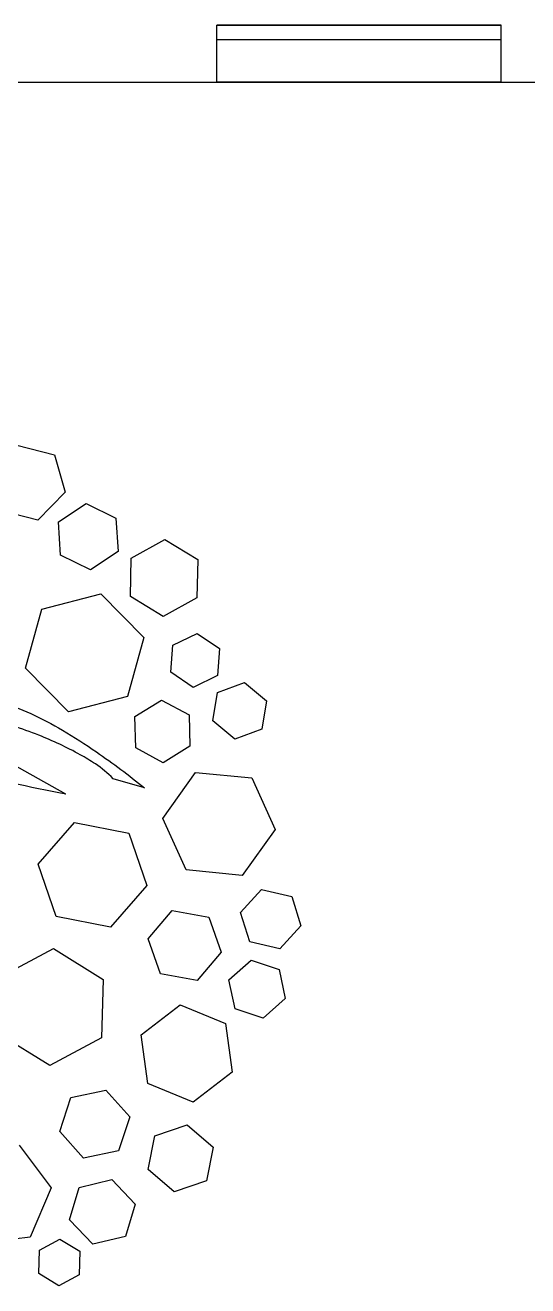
# Model space of a CAD drawing. Header units: millimetres. Extents: x -94 to 94, y -92 to 96.
# Drawn here: x -23.5 to 11.9, y 7.3 to 96 of the extents above; entities that cross this region are included whole.
import ezdxf

# ---------------------------------------------------------------- set-up
doc = ezdxf.new("R2010")
doc.units = ezdxf.units.MM
doc.layers.add('Fillet', color=7, linetype='CONTINUOUS')

msp = doc.modelspace()

# ---------------------------------------------------------------- linework, layer by layer
at = {"layer": 'Fillet'}
for p, q in [((10, 96), (-10, 96)), ((-10, 92), (-10, 96)), ((-10, 92), (-10, 96)), ((-10, 96), (-10, 96, 1)), ((-10, 95, 2), (-10, 96, 1)), ((-10, 96), (-10, 96, 1)), ((-10, 96, 1), (10, 96, 1)), ((10, 96), (-10, 96)), ((-10, 95, 2), (-10, 96, 1)), ((-10, 96, 1), (10, 96, 1)), ((10, 92), (10, 96)), ((10, 95, 2), (10, 96, 1)), ((10, 96, 1), (10, 96)), ((10, 92), (10, 96)), ((10, 96, 1), (10, 96)), ((10, 95, 2), (10, 96, 1)), ((-10, 92, 2), (-10, 95, 2)), ((-10, 92, 2), (-10, 95, 2)), ((-10, 95, 2), (10, 95, 2)), ((-10, 95, 2), (10, 95, 2)), ((10, 92, 2), (10, 95, 2)), ((10, 92, 2), (10, 95, 2)), ((-94, 92, 4), (94, 92, 4)), ((-94, 92, 4), (94, 92, 4)), ((-70, 92), (-10, 92)), ((-70, 92), (-10, 92)), ((10, 92), (-10, 92)), ((-10, 92), (-10, 92, 2)), ((-10, 92, 2), (10, 92, 2)), ((10, 92), (-10, 92)), ((-10, 92), (-10, 92, 2)), ((-10, 92, 2), (10, 92, 2)), ((10, 92), (70, 92)), ((10, 92, 2), (10, 92)), ((10, 92), (70, 92)), ((10, 92, 2), (10, 92)), ((-24.0929, 66.4418), (-21.4288, 65.7658)), ((-24.0929, 66.4418), (-21.4288, 65.7658)), ((-24.0929, 66.4418, 4), (-21.4288, 65.7658, 4)), ((-24.0929, 66.4418, 4), (-21.4288, 65.7658, 4)), ((-21.4288, 65.7658), (-20.6823, 63.1207)), ((-21.4288, 65.7658), (-21.4288, 65.7658, 4)), ((-21.4288, 65.7658), (-20.6823, 63.1207)), ((-21.4288, 65.7658), (-21.4288, 65.7658, 4)), ((-21.4288, 65.7658, 4), (-20.6823, 63.1207, 4)), ((-21.4288, 65.7658, 4), (-20.6823, 63.1207, 4)), ((-20.6823, 63.1207), (-22.5998, 61.1516)), ((-20.6823, 63.1207), (-22.5998, 61.1516)), ((-20.6823, 63.1207, 4), (-22.5998, 61.1516, 4)), ((-20.6823, 63.1207, 4), (-22.5998, 61.1516, 4)), ((-20.6823, 63.1207), (-20.6823, 63.1207, 4)), ((-20.6823, 63.1207), (-20.6823, 63.1207, 4)), ((-21.1594, 61.0358), (-19.2114, 62.3345)), ((-21.1594, 61.0358), (-19.2114, 62.3345)), ((-21.1594, 61.0358, 4), (-19.2114, 62.3345, 4)), ((-21.1594, 61.0358, 4), (-19.2114, 62.3345, 4)), ((-19.2114, 62.3345), (-17.1127, 61.2968)), ((-19.2114, 62.3345), (-19.2114, 62.3345, 4)), ((-19.2114, 62.3345), (-17.1127, 61.2968)), ((-19.2114, 62.3345), (-19.2114, 62.3345, 4)), ((-19.2114, 62.3345, 4), (-17.1127, 61.2968, 4)), ((-19.2114, 62.3345, 4), (-17.1127, 61.2968, 4)), ((-22.5998, 61.1516), (-25.2638, 61.8276)), ((-22.5998, 61.1516), (-25.2638, 61.8276)), ((-22.5998, 61.1516, 4), (-25.2638, 61.8276, 4)), ((-22.5998, 61.1516, 4), (-25.2638, 61.8276, 4)), ((-17.1127, 61.2968), (-16.9621, 58.9605)), ((-17.1127, 61.2968), (-17.1127, 61.2968, 4)), ((-17.1127, 61.2968), (-16.9621, 58.9605)), ((-17.1127, 61.2968), (-17.1127, 61.2968, 4)), ((-17.1127, 61.2968, 4), (-16.9621, 58.9605, 4)), ((-17.1127, 61.2968, 4), (-16.9621, 58.9605, 4)), ((-22.5998, 61.1516), (-22.5998, 61.1516, 4)), ((-22.5998, 61.1516), (-22.5998, 61.1516, 4)), ((-21.0087, 58.6995), (-21.1594, 61.0358)), ((-21.1594, 61.0358), (-21.1594, 61.0358, 4)), ((-21.0087, 58.6995), (-21.1594, 61.0358)), ((-21.0087, 58.6995, 4), (-21.1594, 61.0358, 4)), ((-21.1594, 61.0358), (-21.1594, 61.0358, 4)), ((-21.0087, 58.6995, 4), (-21.1594, 61.0358, 4)), ((-16.0319, 58.4855), (-13.6656, 59.787)), ((-16.0319, 58.4855), (-13.6656, 59.787)), ((-16.0319, 58.4855, 4), (-13.6656, 59.787, 4)), ((-16.0319, 58.4855, 4), (-13.6656, 59.787, 4)), ((-13.6656, 59.787), (-11.3554, 58.3885)), ((-13.6656, 59.787), (-13.6656, 59.787, 4)), ((-13.6656, 59.787), (-11.3554, 58.3885)), ((-13.6656, 59.787), (-13.6656, 59.787, 4)), ((-13.6656, 59.787, 4), (-11.3554, 58.3885, 4)), ((-13.6656, 59.787, 4), (-11.3554, 58.3885, 4)), ((-18.9101, 57.6618), (-21.0087, 58.6995)), ((-21.0087, 58.6995), (-21.0087, 58.6995, 4)), ((-18.9101, 57.6618), (-21.0087, 58.6995)), ((-18.9101, 57.6618, 4), (-21.0087, 58.6995, 4)), ((-21.0087, 58.6995), (-21.0087, 58.6995, 4)), ((-18.9101, 57.6618, 4), (-21.0087, 58.6995, 4)), ((-16.9621, 58.9605), (-18.9101, 57.6618)), ((-16.9621, 58.9605), (-18.9101, 57.6618)), ((-16.9621, 58.9605, 4), (-18.9101, 57.6618, 4)), ((-16.9621, 58.9605, 4), (-18.9101, 57.6618, 4)), ((-16.9621, 58.9605), (-16.9621, 58.9605, 4)), ((-16.9621, 58.9605), (-16.9621, 58.9605, 4)), ((-16.088, 55.7855), (-16.0319, 58.4855)), ((-16.088, 55.7855), (-16.0319, 58.4855)), ((-16.088, 55.7855, 4), (-16.0319, 58.4855, 4)), ((-16.088, 55.7855, 4), (-16.0319, 58.4855, 4)), ((-16.0319, 58.4855), (-16.0319, 58.4855, 4)), ((-16.0319, 58.4855), (-16.0319, 58.4855, 4)), ((-11.3554, 58.3885), (-11.4114, 55.6884)), ((-11.3554, 58.3885), (-11.4114, 55.6884)), ((-11.3554, 58.3885, 4), (-11.4114, 55.6884, 4)), ((-11.3554, 58.3885, 4), (-11.4114, 55.6884, 4)), ((-11.3554, 58.3885), (-11.3554, 58.3885, 4)), ((-11.3554, 58.3885), (-11.3554, 58.3885, 4)), ((-18.9101, 57.6618), (-18.9101, 57.6618, 4)), ((-18.9101, 57.6618), (-18.9101, 57.6618, 4)), ((-22.3369, 54.8898), (-18.1658, 55.974)), ((-22.3369, 54.8898), (-18.1658, 55.974)), ((-22.3369, 54.8898, 4), (-18.1658, 55.974, 4)), ((-22.3369, 54.8898, 4), (-18.1658, 55.974, 4)), ((-18.1658, 55.974), (-15.1414, 52.9038)), ((-18.1658, 55.974), (-18.1658, 55.974, 4)), ((-18.1658, 55.974), (-15.1414, 52.9038)), ((-18.1658, 55.974), (-18.1658, 55.974, 4)), ((-18.1658, 55.974, 4), (-15.1414, 52.9038, 4)), ((-18.1658, 55.974, 4), (-15.1414, 52.9038, 4)), ((-13.7777, 54.387), (-16.088, 55.7855)), ((-16.088, 55.7855), (-16.088, 55.7855, 4)), ((-13.7777, 54.387), (-16.088, 55.7855)), ((-13.7777, 54.387, 4), (-16.088, 55.7855, 4)), ((-16.088, 55.7855), (-16.088, 55.7855, 4)), ((-13.7777, 54.387, 4), (-16.088, 55.7855, 4)), ((-11.4114, 55.6884), (-13.7777, 54.387)), ((-11.4114, 55.6884), (-13.7777, 54.387)), ((-11.4114, 55.6884, 4), (-13.7777, 54.387, 4)), ((-11.4114, 55.6884, 4), (-13.7777, 54.387, 4)), ((-11.4114, 55.6884), (-11.4114, 55.6884, 4)), ((-11.4114, 55.6884), (-11.4114, 55.6884, 4)), ((-23.4835, 50.7355), (-22.3369, 54.8898)), ((-23.4835, 50.7355), (-22.3369, 54.8898)), ((-23.4835, 50.7355, 4), (-22.3369, 54.8898, 4)), ((-23.4835, 50.7355, 4), (-22.3369, 54.8898, 4)), ((-22.3369, 54.8898), (-22.3369, 54.8898, 4)), ((-22.3369, 54.8898), (-22.3369, 54.8898, 4)), ((-13.7777, 54.387), (-13.7777, 54.387, 4)), ((-13.7777, 54.387), (-13.7777, 54.387, 4)), ((-15.1414, 52.9038), (-16.288, 48.7495)), ((-15.1414, 52.9038), (-16.288, 48.7495)), ((-15.1414, 52.9038, 4), (-16.288, 48.7495, 4)), ((-15.1414, 52.9038, 4), (-16.288, 48.7495, 4)), ((-15.1414, 52.9038), (-15.1414, 52.9038, 4)), ((-15.1414, 52.9038), (-15.1414, 52.9038, 4)), ((-13.2484, 50.4613), (-13.1079, 52.3611)), ((-13.2484, 50.4613), (-13.1079, 52.3611)), ((-13.2484, 50.4613, 4), (-13.1079, 52.3611, 4)), ((-13.2484, 50.4613, 4), (-13.1079, 52.3611, 4)), ((-13.1079, 52.3611), (-11.3923, 53.1893)), ((-13.1079, 52.3611), (-11.3923, 53.1893)), ((-13.1079, 52.3611, 4), (-11.3923, 53.1893, 4)), ((-13.1079, 52.3611, 4), (-11.3923, 53.1893, 4)), ((-13.1079, 52.3611), (-13.1079, 52.3611, 4)), ((-13.1079, 52.3611), (-13.1079, 52.3611, 4)), ((-11.3923, 53.1893), (-9.81726, 52.1177)), ((-11.3923, 53.1893), (-11.3923, 53.1893, 4)), ((-11.3923, 53.1893), (-9.81726, 52.1177)), ((-11.3923, 53.1893), (-11.3923, 53.1893, 4)), ((-11.3923, 53.1893, 4), (-9.81726, 52.1177, 4)), ((-11.3923, 53.1893, 4), (-9.81726, 52.1177, 4)), ((-9.81726, 52.1177), (-9.95779, 50.2179)), ((-9.81726, 52.1177), (-9.95779, 50.2179)), ((-9.81726, 52.1177, 4), (-9.95779, 50.2179, 4)), ((-9.81726, 52.1177, 4), (-9.95779, 50.2179, 4)), ((-9.81726, 52.1177), (-9.81726, 52.1177, 4)), ((-9.81726, 52.1177), (-9.81726, 52.1177, 4)), ((-20.4591, 47.6653), (-23.4835, 50.7355)), ((-23.4835, 50.7355), (-23.4835, 50.7355, 4)), ((-20.4591, 47.6653), (-23.4835, 50.7355)), ((-20.4591, 47.6653, 4), (-23.4835, 50.7355, 4)), ((-23.4835, 50.7355), (-23.4835, 50.7355, 4)), ((-20.4591, 47.6653, 4), (-23.4835, 50.7355, 4)), ((-11.6734, 49.3897), (-13.2484, 50.4613)), ((-13.2484, 50.4613), (-13.2484, 50.4613, 4)), ((-11.6734, 49.3897), (-13.2484, 50.4613)), ((-11.6734, 49.3897, 4), (-13.2484, 50.4613, 4)), ((-13.2484, 50.4613), (-13.2484, 50.4613, 4)), ((-11.6734, 49.3897, 4), (-13.2484, 50.4613, 4)), ((-9.95779, 50.2179), (-11.6734, 49.3897)), ((-9.95779, 50.2179), (-11.6734, 49.3897)), ((-9.95779, 50.2179, 4), (-11.6734, 49.3897, 4)), ((-9.95779, 50.2179, 4), (-11.6734, 49.3897, 4)), ((-9.95878, 49.0245), (-8.06573, 49.7344)), ((-9.95878, 49.0245), (-8.06573, 49.7344)), ((-9.95878, 49.0245, 4), (-8.06573, 49.7344, 4)), ((-9.95878, 49.0245, 4), (-8.06573, 49.7344, 4)), ((-9.95779, 50.2179), (-9.95779, 50.2179, 4)), ((-9.95779, 50.2179), (-9.95779, 50.2179, 4)), ((-8.06573, 49.7344), (-6.50441, 48.4499)), ((-8.06573, 49.7344), (-8.06573, 49.7344, 4)), ((-8.06573, 49.7344), (-6.50441, 48.4499)), ((-8.06573, 49.7344), (-8.06573, 49.7344, 4)), ((-8.06573, 49.7344, 4), (-6.50441, 48.4499, 4)), ((-8.06573, 49.7344, 4), (-6.50441, 48.4499, 4)), ((-11.6734, 49.3897), (-11.6734, 49.3897, 4)), ((-11.6734, 49.3897), (-11.6734, 49.3897, 4)), ((-10.2905, 47.0301), (-9.95878, 49.0245)), ((-10.2905, 47.0301), (-9.95878, 49.0245)), ((-10.2905, 47.0301, 4), (-9.95878, 49.0245, 4)), ((-10.2905, 47.0301, 4), (-9.95878, 49.0245, 4)), ((-9.95878, 49.0245), (-9.95878, 49.0245, 4)), ((-9.95878, 49.0245), (-9.95878, 49.0245, 4)), ((-16.288, 48.7495), (-20.4591, 47.6653)), ((-16.288, 48.7495), (-20.4591, 47.6653)), ((-16.288, 48.7495, 4), (-20.4591, 47.6653, 4)), ((-16.288, 48.7495, 4), (-20.4591, 47.6653, 4)), ((-16.288, 48.7495), (-16.288, 48.7495, 4)), ((-16.288, 48.7495), (-16.288, 48.7495, 4)), ((-15.7787, 47.34), (-13.9, 48.4961)), ((-15.7787, 47.34), (-13.9, 48.4961)), ((-15.7787, 47.34, 4), (-13.9, 48.4961, 4)), ((-15.7787, 47.34, 4), (-13.9, 48.4961, 4)), ((-13.9, 48.4961), (-11.9595, 47.4472)), ((-13.9, 48.4961), (-13.9, 48.4961, 4)), ((-13.9, 48.4961), (-11.9595, 47.4472)), ((-13.9, 48.4961), (-13.9, 48.4961, 4)), ((-13.9, 48.4961, 4), (-11.9595, 47.4472, 4)), ((-13.9, 48.4961, 4), (-11.9595, 47.4472, 4)), ((-6.50441, 48.4499), (-6.83615, 46.4555)), ((-6.50441, 48.4499), (-6.83615, 46.4555)), ((-6.50441, 48.4499, 4), (-6.83615, 46.4555, 4)), ((-6.50441, 48.4499, 4), (-6.83615, 46.4555, 4)), ((-6.50441, 48.4499), (-6.50441, 48.4499, 4)), ((-6.50441, 48.4499), (-6.50441, 48.4499, 4)), ((-20.4591, 47.6653), (-20.4591, 47.6653, 4)), ((-20.4591, 47.6653), (-20.4591, 47.6653, 4)), ((-15.7168, 45.135), (-15.7787, 47.34)), ((-15.7787, 47.34), (-15.7787, 47.34, 4)), ((-15.7168, 45.135), (-15.7787, 47.34)), ((-15.7168, 45.135, 4), (-15.7787, 47.34, 4)), ((-15.7787, 47.34), (-15.7787, 47.34, 4)), ((-15.7168, 45.135, 4), (-15.7787, 47.34, 4)), ((-11.9595, 47.4472), (-11.8976, 45.2422)), ((-11.9595, 47.4472), (-11.9595, 47.4472, 4)), ((-11.9595, 47.4472), (-11.8976, 45.2422)), ((-11.9595, 47.4472), (-11.9595, 47.4472, 4)), ((-11.9595, 47.4472, 4), (-11.8976, 45.2422, 4)), ((-11.9595, 47.4472, 4), (-11.8976, 45.2422, 4)), ((-8.72921, 45.7457), (-10.2905, 47.0301)), ((-10.2905, 47.0301), (-10.2905, 47.0301, 4)), ((-8.72921, 45.7457), (-10.2905, 47.0301)), ((-8.72921, 45.7457, 4), (-10.2905, 47.0301, 4)), ((-10.2905, 47.0301), (-10.2905, 47.0301, 4)), ((-8.72921, 45.7457, 4), (-10.2905, 47.0301, 4)), ((-6.83615, 46.4555), (-8.72921, 45.7457)), ((-6.83615, 46.4555), (-8.72921, 45.7457)), ((-6.83615, 46.4555, 4), (-8.72921, 45.7457, 4)), ((-6.83615, 46.4555, 4), (-8.72921, 45.7457, 4)), ((-6.83615, 46.4555), (-6.83615, 46.4555, 4)), ((-6.83615, 46.4555), (-6.83615, 46.4555, 4)), ((-8.72921, 45.7457), (-8.72921, 45.7457, 4)), ((-8.72921, 45.7457), (-8.72921, 45.7457, 4)), ((-20.643, 41.8625), (-26.4545, 45.1244)), ((-20.643, 41.8625), (-26.4545, 45.1244)), ((-20.643, 41.8625, 4), (-26.4545, 45.1244, 4)), ((-20.643, 41.8625, 4), (-26.4545, 45.1244, 4)), ((-13.7763, 44.0861), (-15.7168, 45.135)), ((-15.7168, 45.135), (-15.7168, 45.135, 4)), ((-13.7763, 44.0861), (-15.7168, 45.135)), ((-13.7763, 44.0861, 4), (-15.7168, 45.135, 4)), ((-15.7168, 45.135), (-15.7168, 45.135, 4)), ((-13.7763, 44.0861, 4), (-15.7168, 45.135, 4)), ((-11.8976, 45.2422), (-13.7763, 44.0861)), ((-11.8976, 45.2422), (-13.7763, 44.0861)), ((-11.8976, 45.2422, 4), (-13.7763, 44.0861, 4)), ((-11.8976, 45.2422, 4), (-13.7763, 44.0861, 4)), ((-11.8976, 45.2422), (-11.8976, 45.2422, 4)), ((-11.8976, 45.2422), (-11.8976, 45.2422, 4)), ((-13.7763, 44.0861), (-13.7763, 44.0861, 4)), ((-13.7763, 44.0861), (-13.7763, 44.0861, 4)), ((-15.1103, 42.3246), (-17.3159, 42.9591)), ((-17.3159, 42.9591), (-17.3159, 42.9591, 4)), ((-15.1103, 42.3246), (-17.3159, 42.9591)), ((-15.1103, 42.3246, 4), (-17.3159, 42.9591, 4)), ((-17.3159, 42.9591), (-17.3159, 42.9591, 4)), ((-15.1103, 42.3246, 4), (-17.3159, 42.9591, 4)), ((-13.8197, 40.169), (-11.5031, 43.4046)), ((-13.8197, 40.169), (-11.5031, 43.4046)), ((-13.8197, 40.169, 4), (-11.5031, 43.4046, 4)), ((-13.8197, 40.169, 4), (-11.5031, 43.4046, 4)), ((-11.5031, 43.4046), (-7.54277, 43.0163)), ((-11.5031, 43.4046), (-7.54277, 43.0163)), ((-11.5031, 43.4046), (-11.5031, 43.4046, 4)), ((-11.5031, 43.4046, 4), (-7.54277, 43.0163, 4)), ((-11.5031, 43.4046), (-11.5031, 43.4046, 4)), ((-11.5031, 43.4046, 4), (-7.54277, 43.0163, 4)), ((-7.54277, 43.0163), (-5.89892, 39.3923)), ((-7.54277, 43.0163), (-7.54277, 43.0163, 4)), ((-7.54277, 43.0163), (-5.89892, 39.3923)), ((-7.54277, 43.0163), (-7.54277, 43.0163, 4)), ((-7.54277, 43.0163, 4), (-5.89892, 39.3923, 4)), ((-7.54277, 43.0163, 4), (-5.89892, 39.3923, 4)), ((-20.643, 41.8625), (-20.643, 41.8625, 4)), ((-20.643, 41.8625), (-20.643, 41.8625, 4)), ((-15.1103, 42.3246), (-15.1103, 42.3246, 4)), ((-15.1103, 42.3246), (-15.1103, 42.3246, 4)), ((-12.1758, 36.5451), (-13.8197, 40.169)), ((-13.8197, 40.169), (-13.8197, 40.169, 4)), ((-12.1758, 36.5451), (-13.8197, 40.169)), ((-12.1758, 36.5451, 4), (-13.8197, 40.169, 4)), ((-13.8197, 40.169), (-13.8197, 40.169, 4)), ((-12.1758, 36.5451, 4), (-13.8197, 40.169, 4)), ((-22.5829, 36.9378), (-20.0246, 39.874)), ((-22.5829, 36.9378), (-20.0246, 39.874)), ((-22.5829, 36.9378, 4), (-20.0246, 39.874, 4)), ((-22.5829, 36.9378, 4), (-20.0246, 39.874, 4)), ((-20.0246, 39.874), (-16.2025, 39.1266)), ((-20.0246, 39.874), (-16.2025, 39.1266)), ((-20.0246, 39.874), (-20.0246, 39.874, 4)), ((-20.0246, 39.874, 4), (-16.2025, 39.1266, 4)), ((-20.0246, 39.874), (-20.0246, 39.874, 4)), ((-20.0246, 39.874, 4), (-16.2025, 39.1266, 4)), ((-16.2025, 39.1266), (-14.9388, 35.4429)), ((-16.2025, 39.1266), (-14.9388, 35.4429)), ((-16.2025, 39.1266), (-16.2025, 39.1266, 4)), ((-16.2025, 39.1266, 4), (-14.9388, 35.4429, 4)), ((-16.2025, 39.1266), (-16.2025, 39.1266, 4)), ((-16.2025, 39.1266, 4), (-14.9388, 35.4429, 4)), ((-5.89892, 39.3923), (-8.21546, 36.1567)), ((-5.89892, 39.3923), (-8.21546, 36.1567)), ((-5.89892, 39.3923, 4), (-8.21546, 36.1567, 4)), ((-5.89892, 39.3923, 4), (-8.21546, 36.1567, 4)), ((-5.89892, 39.3923), (-5.89892, 39.3923, 4)), ((-5.89892, 39.3923), (-5.89892, 39.3923, 4)), ((-21.3192, 33.2541), (-22.5829, 36.9378)), ((-22.5829, 36.9378), (-22.5829, 36.9378, 4)), ((-21.3192, 33.2541), (-22.5829, 36.9378)), ((-21.3192, 33.2541, 4), (-22.5829, 36.9378, 4)), ((-22.5829, 36.9378), (-22.5829, 36.9378, 4)), ((-21.3192, 33.2541, 4), (-22.5829, 36.9378, 4)), ((-8.21546, 36.1567), (-12.1758, 36.5451)), ((-12.1758, 36.5451), (-12.1758, 36.5451, 4)), ((-8.21546, 36.1567), (-12.1758, 36.5451)), ((-8.21546, 36.1567, 4), (-12.1758, 36.5451, 4)), ((-12.1758, 36.5451), (-12.1758, 36.5451, 4)), ((-8.21546, 36.1567, 4), (-12.1758, 36.5451, 4)), ((-8.21546, 36.1567), (-8.21546, 36.1567, 4)), ((-8.21546, 36.1567), (-8.21546, 36.1567, 4)), ((-14.9388, 35.4429), (-17.4972, 32.5067)), ((-14.9388, 35.4429), (-17.4972, 32.5067)), ((-14.9388, 35.4429, 4), (-17.4972, 32.5067, 4)), ((-14.9388, 35.4429, 4), (-17.4972, 32.5067, 4)), ((-14.9388, 35.4429), (-14.9388, 35.4429, 4)), ((-14.9388, 35.4429), (-14.9388, 35.4429, 4)), ((-8.33522, 33.5517), (-6.8571, 35.1521)), ((-8.33522, 33.5517), (-6.8571, 35.1521)), ((-8.33522, 33.5517, 4), (-6.8571, 35.1521, 4)), ((-8.33522, 33.5517, 4), (-6.8571, 35.1521, 4)), ((-6.8571, 35.1521), (-4.73206, 34.6722)), ((-6.8571, 35.1521), (-4.73206, 34.6722)), ((-6.8571, 35.1521), (-6.8571, 35.1521, 4)), ((-6.8571, 35.1521, 4), (-4.73206, 34.6722, 4)), ((-6.8571, 35.1521), (-6.8571, 35.1521, 4)), ((-6.8571, 35.1521, 4), (-4.73206, 34.6722, 4)), ((-4.73206, 34.6722), (-4.08514, 32.5919)), ((-4.73206, 34.6722), (-4.73206, 34.6722, 4)), ((-4.73206, 34.6722), (-4.08514, 32.5919)), ((-4.73206, 34.6722), (-4.73206, 34.6722, 4)), ((-4.73206, 34.6722, 4), (-4.08514, 32.5919, 4)), ((-4.73206, 34.6722, 4), (-4.08514, 32.5919, 4)), ((-17.4972, 32.5067), (-21.3192, 33.2541)), ((-17.4972, 32.5067), (-21.3192, 33.2541)), ((-17.4972, 32.5067, 4), (-21.3192, 33.2541, 4)), ((-21.3192, 33.2541), (-21.3192, 33.2541, 4)), ((-21.3192, 33.2541), (-21.3192, 33.2541, 4)), ((-17.4972, 32.5067, 4), (-21.3192, 33.2541, 4)), ((-14.8434, 31.6846), (-13.1484, 33.6751)), ((-14.8434, 31.6846), (-13.1484, 33.6751)), ((-14.8434, 31.6846, 4), (-13.1484, 33.6751, 4)), ((-14.8434, 31.6846, 4), (-13.1484, 33.6751, 4)), ((-13.1484, 33.6751), (-10.5771, 33.2025)), ((-13.1484, 33.6751), (-10.5771, 33.2025)), ((-13.1484, 33.6751), (-13.1484, 33.6751, 4)), ((-13.1484, 33.6751, 4), (-10.5771, 33.2025, 4)), ((-13.1484, 33.6751), (-13.1484, 33.6751, 4)), ((-13.1484, 33.6751, 4), (-10.5771, 33.2025, 4)), ((-10.5771, 33.2025), (-9.70068, 30.7394)), ((-10.5771, 33.2025), (-10.5771, 33.2025, 4)), ((-10.5771, 33.2025), (-9.70068, 30.7394)), ((-10.5771, 33.2025), (-10.5771, 33.2025, 4)), ((-10.5771, 33.2025, 4), (-9.70068, 30.7394, 4)), ((-10.5771, 33.2025, 4), (-9.70068, 30.7394, 4)), ((-7.68831, 31.4714), (-8.33522, 33.5517)), ((-8.33522, 33.5517), (-8.33522, 33.5517, 4)), ((-7.68831, 31.4714), (-8.33522, 33.5517)), ((-7.68831, 31.4714, 4), (-8.33522, 33.5517, 4)), ((-8.33522, 33.5517), (-8.33522, 33.5517, 4)), ((-7.68831, 31.4714, 4), (-8.33522, 33.5517, 4)), ((-17.4972, 32.5067), (-17.4972, 32.5067, 4)), ((-17.4972, 32.5067), (-17.4972, 32.5067, 4)), ((-4.08514, 32.5919), (-5.56327, 30.9915)), ((-4.08514, 32.5919), (-5.56327, 30.9915)), ((-4.08514, 32.5919, 4), (-5.56327, 30.9915, 4)), ((-4.08514, 32.5919, 4), (-5.56327, 30.9915, 4)), ((-4.08514, 32.5919), (-4.08514, 32.5919, 4)), ((-4.08514, 32.5919), (-4.08514, 32.5919, 4)), ((-13.967, 29.2214), (-14.8434, 31.6846)), ((-14.8434, 31.6846), (-14.8434, 31.6846, 4)), ((-13.967, 29.2214), (-14.8434, 31.6846)), ((-13.967, 29.2214, 4), (-14.8434, 31.6846, 4)), ((-14.8434, 31.6846), (-14.8434, 31.6846, 4)), ((-13.967, 29.2214, 4), (-14.8434, 31.6846, 4)), ((-5.56327, 30.9915), (-7.68831, 31.4714)), ((-7.68831, 31.4714), (-7.68831, 31.4714, 4)), ((-5.56327, 30.9915), (-7.68831, 31.4714)), ((-5.56327, 30.9915, 4), (-7.68831, 31.4714, 4)), ((-7.68831, 31.4714), (-7.68831, 31.4714, 4)), ((-5.56327, 30.9915, 4), (-7.68831, 31.4714, 4)), ((-25.1346, 29.0495), (-21.5054, 30.998)), ((-25.1346, 29.0495), (-21.5054, 30.998)), ((-25.1346, 29.0495, 4), (-21.5054, 30.998, 4)), ((-25.1346, 29.0495, 4), (-21.5054, 30.998, 4)), ((-21.5054, 30.998), (-18.0033, 28.8293)), ((-21.5054, 30.998), (-18.0033, 28.8293)), ((-21.5054, 30.998), (-21.5054, 30.998, 4)), ((-21.5054, 30.998, 4), (-18.0033, 28.8293, 4)), ((-21.5054, 30.998), (-21.5054, 30.998, 4)), ((-21.5054, 30.998, 4), (-18.0033, 28.8293, 4)), ((-9.70068, 30.7394), (-11.3956, 28.7488)), ((-9.70068, 30.7394), (-11.3956, 28.7488)), ((-9.70068, 30.7394, 4), (-11.3956, 28.7488, 4)), ((-9.70068, 30.7394, 4), (-11.3956, 28.7488, 4)), ((-9.70068, 30.7394), (-9.70068, 30.7394, 4)), ((-9.70068, 30.7394), (-9.70068, 30.7394, 4)), ((-9.15253, 28.7961), (-7.59996, 30.1866)), ((-9.15253, 28.7961), (-7.59996, 30.1866)), ((-9.15253, 28.7961, 4), (-7.59996, 30.1866, 4)), ((-9.15253, 28.7961, 4), (-7.59996, 30.1866, 4)), ((-7.59996, 30.1866), (-5.6195, 29.5373)), ((-7.59996, 30.1866), (-5.6195, 29.5373)), ((-7.59996, 30.1866), (-7.59996, 30.1866, 4)), ((-7.59996, 30.1866, 4), (-5.6195, 29.5373, 4)), ((-7.59996, 30.1866), (-7.59996, 30.1866, 4)), ((-7.59996, 30.1866, 4), (-5.6195, 29.5373, 4)), ((-5.56327, 30.9915), (-5.56327, 30.9915, 4)), ((-5.56327, 30.9915), (-5.56327, 30.9915, 4)), ((-5.6195, 29.5373), (-5.19161, 27.4975)), ((-5.6195, 29.5373), (-5.6195, 29.5373, 4)), ((-5.6195, 29.5373), (-5.19161, 27.4975)), ((-5.6195, 29.5373), (-5.6195, 29.5373, 4)), ((-5.6195, 29.5373, 4), (-5.19161, 27.4975, 4)), ((-5.6195, 29.5373, 4), (-5.19161, 27.4975, 4)), ((-18.0033, 28.8293), (-18.1304, 24.712)), ((-18.0033, 28.8293), (-18.1304, 24.712)), ((-18.0033, 28.8293, 4), (-18.1304, 24.712, 4)), ((-18.0033, 28.8293, 4), (-18.1304, 24.712, 4)), ((-18.0033, 28.8293), (-18.0033, 28.8293, 4)), ((-18.0033, 28.8293), (-18.0033, 28.8293, 4)), ((-11.3956, 28.7488), (-13.967, 29.2214)), ((-13.967, 29.2214), (-13.967, 29.2214, 4)), ((-11.3956, 28.7488), (-13.967, 29.2214)), ((-11.3956, 28.7488, 4), (-13.967, 29.2214, 4)), ((-13.967, 29.2214), (-13.967, 29.2214, 4)), ((-11.3956, 28.7488, 4), (-13.967, 29.2214, 4)), ((-11.3956, 28.7488), (-11.3956, 28.7488, 4)), ((-11.3956, 28.7488), (-11.3956, 28.7488, 4)), ((-8.72464, 26.7563), (-9.15253, 28.7961)), ((-9.15253, 28.7961), (-9.15253, 28.7961, 4)), ((-8.72464, 26.7563), (-9.15253, 28.7961)), ((-8.72464, 26.7563, 4), (-9.15253, 28.7961, 4)), ((-9.15253, 28.7961), (-9.15253, 28.7961, 4)), ((-8.72464, 26.7563, 4), (-9.15253, 28.7961, 4)), ((-15.3273, 24.9367), (-12.5915, 27.0473)), ((-15.3273, 24.9367), (-12.5915, 27.0473)), ((-15.3273, 24.9367, 4), (-12.5915, 27.0473, 4)), ((-15.3273, 24.9367, 4), (-12.5915, 27.0473, 4)), ((-12.5915, 27.0473), (-9.3957, 25.7333)), ((-12.5915, 27.0473), (-9.3957, 25.7333)), ((-12.5915, 27.0473), (-12.5915, 27.0473, 4)), ((-12.5915, 27.0473, 4), (-9.3957, 25.7333, 4)), ((-12.5915, 27.0473), (-12.5915, 27.0473, 4)), ((-12.5915, 27.0473, 4), (-9.3957, 25.7333, 4)), ((-6.74418, 26.107), (-8.72464, 26.7563)), ((-8.72464, 26.7563), (-8.72464, 26.7563, 4)), ((-6.74418, 26.107), (-8.72464, 26.7563)), ((-6.74418, 26.107, 4), (-8.72464, 26.7563, 4)), ((-8.72464, 26.7563), (-8.72464, 26.7563, 4)), ((-6.74418, 26.107, 4), (-8.72464, 26.7563, 4)), ((-5.19161, 27.4975), (-6.74418, 26.107)), ((-5.19161, 27.4975), (-6.74418, 26.107)), ((-5.19161, 27.4975, 4), (-6.74418, 26.107, 4)), ((-5.19161, 27.4975, 4), (-6.74418, 26.107, 4)), ((-5.19161, 27.4975), (-5.19161, 27.4975, 4)), ((-5.19161, 27.4975), (-5.19161, 27.4975, 4)), ((-9.3957, 25.7333), (-8.93576, 22.3087)), ((-9.3957, 25.7333), (-9.3957, 25.7333, 4)), ((-9.3957, 25.7333), (-8.93576, 22.3087)), ((-9.3957, 25.7333), (-9.3957, 25.7333, 4)), ((-9.3957, 25.7333, 4), (-8.93576, 22.3087, 4)), ((-9.3957, 25.7333, 4), (-8.93576, 22.3087, 4)), ((-6.74418, 26.107), (-6.74418, 26.107, 4)), ((-6.74418, 26.107), (-6.74418, 26.107, 4)), ((-21.7597, 22.7635), (-25.2618, 24.9322)), ((-21.7597, 22.7635), (-25.2618, 24.9322)), ((-21.7597, 22.7635, 4), (-25.2618, 24.9322, 4)), ((-21.7597, 22.7635, 4), (-25.2618, 24.9322, 4)), ((-14.8674, 21.512), (-15.3273, 24.9367)), ((-15.3273, 24.9367), (-15.3273, 24.9367, 4)), ((-14.8674, 21.512), (-15.3273, 24.9367)), ((-14.8674, 21.512, 4), (-15.3273, 24.9367, 4)), ((-15.3273, 24.9367), (-15.3273, 24.9367, 4)), ((-14.8674, 21.512, 4), (-15.3273, 24.9367, 4)), ((-18.1304, 24.712), (-21.7597, 22.7635)), ((-18.1304, 24.712), (-21.7597, 22.7635)), ((-18.1304, 24.712, 4), (-21.7597, 22.7635, 4)), ((-18.1304, 24.712, 4), (-21.7597, 22.7635, 4)), ((-18.1304, 24.712), (-18.1304, 24.712, 4)), ((-18.1304, 24.712), (-18.1304, 24.712, 4)), ((-21.7597, 22.7635), (-21.7597, 22.7635, 4)), ((-21.7597, 22.7635), (-21.7597, 22.7635, 4)), ((-8.93576, 22.3087), (-11.6716, 20.198)), ((-8.93576, 22.3087), (-11.6716, 20.198)), ((-8.93576, 22.3087, 4), (-11.6716, 20.198, 4)), ((-8.93576, 22.3087, 4), (-11.6716, 20.198, 4)), ((-8.93576, 22.3087), (-8.93576, 22.3087, 4)), ((-8.93576, 22.3087), (-8.93576, 22.3087, 4)), ((-11.6716, 20.198), (-14.8674, 21.512)), ((-14.8674, 21.512), (-14.8674, 21.512, 4)), ((-11.6716, 20.198), (-14.8674, 21.512)), ((-11.6716, 20.198, 4), (-14.8674, 21.512, 4)), ((-14.8674, 21.512), (-14.8674, 21.512, 4)), ((-11.6716, 20.198, 4), (-14.8674, 21.512, 4)), ((-21.0665, 18.124), (-20.2871, 20.517)), ((-21.0665, 18.124), (-20.2871, 20.517)), ((-21.0665, 18.124, 4), (-20.2871, 20.517, 4)), ((-21.0665, 18.124, 4), (-20.2871, 20.517, 4)), ((-20.2871, 20.517), (-17.825, 21.0385)), ((-20.2871, 20.517), (-17.825, 21.0385)), ((-20.2871, 20.517, 4), (-17.825, 21.0385, 4)), ((-20.2871, 20.517, 4), (-17.825, 21.0385, 4)), ((-20.2871, 20.517), (-20.2871, 20.517, 4)), ((-20.2871, 20.517), (-20.2871, 20.517, 4)), ((-17.825, 21.0385), (-16.1423, 19.167)), ((-17.825, 21.0385), (-16.1423, 19.167)), ((-17.825, 21.0385), (-17.825, 21.0385, 4)), ((-17.825, 21.0385, 4), (-16.1423, 19.167, 4)), ((-17.825, 21.0385), (-17.825, 21.0385, 4)), ((-17.825, 21.0385, 4), (-16.1423, 19.167, 4)), ((-11.6716, 20.198), (-11.6716, 20.198, 4)), ((-11.6716, 20.198), (-11.6716, 20.198, 4)), ((-16.1423, 19.167), (-16.9218, 16.774)), ((-16.1423, 19.167), (-16.9218, 16.774)), ((-16.1423, 19.167, 4), (-16.9218, 16.774, 4)), ((-16.1423, 19.167, 4), (-16.9218, 16.774, 4)), ((-16.1423, 19.167), (-16.1423, 19.167, 4)), ((-16.1423, 19.167), (-16.1423, 19.167, 4)), ((-19.3839, 16.2525), (-21.0665, 18.124)), ((-21.0665, 18.124), (-21.0665, 18.124, 4)), ((-19.3839, 16.2525), (-21.0665, 18.124)), ((-19.3839, 16.2525, 4), (-21.0665, 18.124, 4)), ((-21.0665, 18.124), (-21.0665, 18.124, 4)), ((-19.3839, 16.2525, 4), (-21.0665, 18.124, 4)), ((-14.837, 15.4582), (-14.3734, 17.8236)), ((-14.837, 15.4582), (-14.3734, 17.8236)), ((-14.837, 15.4582, 4), (-14.3734, 17.8236, 4)), ((-14.837, 15.4582, 4), (-14.3734, 17.8236, 4)), ((-14.3734, 17.8236), (-12.0931, 18.6048)), ((-14.3734, 17.8236), (-12.0931, 18.6048)), ((-14.3734, 17.8236, 4), (-12.0931, 18.6048, 4)), ((-14.3734, 17.8236, 4), (-12.0931, 18.6048, 4)), ((-14.3734, 17.8236), (-14.3734, 17.8236, 4)), ((-14.3734, 17.8236), (-14.3734, 17.8236, 4)), ((-12.0931, 18.6048), (-10.2764, 17.0206)), ((-12.0931, 18.6048), (-10.2764, 17.0206)), ((-12.0931, 18.6048), (-12.0931, 18.6048, 4)), ((-12.0931, 18.6048, 4), (-10.2764, 17.0206, 4)), ((-12.0931, 18.6048), (-12.0931, 18.6048, 4)), ((-12.0931, 18.6048, 4), (-10.2764, 17.0206, 4)), ((-23.9205, 17.1697), (-21.6588, 14.1546)), ((-23.9205, 17.1697), (-21.6588, 14.1546)), ((-23.9205, 17.1697, 4), (-21.6588, 14.1546, 4)), ((-23.9205, 17.1697, 4), (-21.6588, 14.1546, 4)), ((-10.2764, 17.0206), (-10.74, 14.6552)), ((-10.2764, 17.0206), (-10.74, 14.6552)), ((-10.2764, 17.0206, 4), (-10.74, 14.6552, 4)), ((-10.2764, 17.0206, 4), (-10.74, 14.6552, 4)), ((-10.2764, 17.0206), (-10.2764, 17.0206, 4)), ((-10.2764, 17.0206), (-10.2764, 17.0206, 4)), ((-16.9218, 16.774), (-19.3839, 16.2525)), ((-16.9218, 16.774), (-19.3839, 16.2525)), ((-16.9218, 16.774, 4), (-19.3839, 16.2525, 4)), ((-16.9218, 16.774, 4), (-19.3839, 16.2525, 4)), ((-19.3839, 16.2525), (-19.3839, 16.2525, 4)), ((-19.3839, 16.2525), (-19.3839, 16.2525, 4)), ((-16.9218, 16.774), (-16.9218, 16.774, 4)), ((-16.9218, 16.774), (-16.9218, 16.774, 4)), ((-13.0203, 13.874), (-14.837, 15.4582)), ((-14.837, 15.4582), (-14.837, 15.4582, 4)), ((-13.0203, 13.874), (-14.837, 15.4582)), ((-13.0203, 13.874, 4), (-14.837, 15.4582, 4)), ((-14.837, 15.4582), (-14.837, 15.4582, 4)), ((-13.0203, 13.874, 4), (-14.837, 15.4582, 4)), ((-19.6953, 14.1888), (-17.3883, 14.7379)), ((-19.6953, 14.1888), (-17.3883, 14.7379)), ((-19.6953, 14.1888, 4), (-17.3883, 14.7379, 4)), ((-19.6953, 14.1888, 4), (-17.3883, 14.7379, 4)), ((-17.3883, 14.7379), (-15.7592, 13.0145)), ((-17.3883, 14.7379), (-15.7592, 13.0145)), ((-17.3883, 14.7379), (-17.3883, 14.7379, 4)), ((-17.3883, 14.7379, 4), (-15.7592, 13.0145, 4)), ((-17.3883, 14.7379), (-17.3883, 14.7379, 4)), ((-17.3883, 14.7379, 4), (-15.7592, 13.0145, 4)), ((-10.74, 14.6552), (-13.0203, 13.874)), ((-10.74, 14.6552), (-13.0203, 13.874)), ((-10.74, 14.6552, 4), (-13.0203, 13.874, 4)), ((-10.74, 14.6552, 4), (-13.0203, 13.874, 4)), ((-10.74, 14.6552), (-10.74, 14.6552, 4)), ((-10.74, 14.6552), (-10.74, 14.6552, 4)), ((-21.6588, 14.1546), (-23.1391, 10.6883)), ((-21.6588, 14.1546), (-23.1391, 10.6883)), ((-21.6588, 14.1546, 4), (-23.1391, 10.6883, 4)), ((-21.6588, 14.1546, 4), (-23.1391, 10.6883, 4)), ((-21.6588, 14.1546), (-21.6588, 14.1546, 4)), ((-21.6588, 14.1546), (-21.6588, 14.1546, 4)), ((-20.3733, 11.9164), (-19.6953, 14.1888)), ((-20.3733, 11.9164), (-19.6953, 14.1888)), ((-20.3733, 11.9164, 4), (-19.6953, 14.1888, 4)), ((-20.3733, 11.9164, 4), (-19.6953, 14.1888, 4)), ((-19.6953, 14.1888), (-19.6953, 14.1888, 4)), ((-19.6953, 14.1888), (-19.6953, 14.1888, 4)), ((-13.0203, 13.874), (-13.0203, 13.874, 4)), ((-13.0203, 13.874), (-13.0203, 13.874, 4)), ((-15.7592, 13.0145), (-16.4372, 10.742)), ((-15.7592, 13.0145), (-16.4372, 10.742)), ((-15.7592, 13.0145, 4), (-16.4372, 10.742, 4)), ((-15.7592, 13.0145, 4), (-16.4372, 10.742, 4)), ((-15.7592, 13.0145), (-15.7592, 13.0145, 4)), ((-15.7592, 13.0145), (-15.7592, 13.0145, 4)), ((-18.7443, 10.1929), (-20.3733, 11.9164)), ((-20.3733, 11.9164), (-20.3733, 11.9164, 4)), ((-18.7443, 10.1929), (-20.3733, 11.9164)), ((-18.7443, 10.1929, 4), (-20.3733, 11.9164, 4)), ((-20.3733, 11.9164), (-20.3733, 11.9164, 4)), ((-18.7443, 10.1929, 4), (-20.3733, 11.9164, 4)), ((-23.1391, 10.6883), (-26.8812, 10.2372)), ((-23.1391, 10.6883), (-26.8812, 10.2372)), ((-23.1391, 10.6883, 4), (-26.8812, 10.2372, 4)), ((-23.1391, 10.6883, 4), (-26.8812, 10.2372, 4)), ((-23.1391, 10.6883), (-23.1391, 10.6883, 4)), ((-23.1391, 10.6883), (-23.1391, 10.6883, 4)), ((-16.4372, 10.742), (-18.7443, 10.1929)), ((-16.4372, 10.742), (-18.7443, 10.1929)), ((-16.4372, 10.742, 4), (-18.7443, 10.1929, 4)), ((-16.4372, 10.742, 4), (-18.7443, 10.1929, 4)), ((-16.4372, 10.742), (-16.4372, 10.742, 4)), ((-16.4372, 10.742), (-16.4372, 10.742, 4)), ((-22.5414, 8.12714), (-22.4952, 9.77188)), ((-22.5414, 8.12714), (-22.4952, 9.77188)), ((-22.5414, 8.12714, 4), (-22.4952, 9.77188, 4)), ((-22.5414, 8.12714, 4), (-22.4952, 9.77188, 4)), ((-22.4952, 9.77188), (-21.0477, 10.5543)), ((-22.4952, 9.77188), (-21.0477, 10.5543)), ((-22.4952, 9.77188, 4), (-21.0477, 10.5543, 4)), ((-22.4952, 9.77188, 4), (-21.0477, 10.5543, 4)), ((-22.4952, 9.77188), (-22.4952, 9.77188, 4)), ((-22.4952, 9.77188), (-22.4952, 9.77188, 4)), ((-21.0477, 10.5543), (-19.6464, 9.69193)), ((-21.0477, 10.5543), (-19.6464, 9.69193)), ((-21.0477, 10.5543), (-21.0477, 10.5543, 4)), ((-21.0477, 10.5543, 4), (-19.6464, 9.69193, 4)), ((-21.0477, 10.5543), (-21.0477, 10.5543, 4)), ((-21.0477, 10.5543, 4), (-19.6464, 9.69193, 4)), ((-18.7443, 10.1929), (-18.7443, 10.1929, 4)), ((-18.7443, 10.1929), (-18.7443, 10.1929, 4)), ((-19.6464, 9.69193), (-19.6926, 8.04719)), ((-19.6464, 9.69193), (-19.6926, 8.04719)), ((-19.6464, 9.69193, 4), (-19.6926, 8.04719, 4)), ((-19.6464, 9.69193, 4), (-19.6926, 8.04719, 4)), ((-19.6464, 9.69193), (-19.6464, 9.69193, 4)), ((-19.6464, 9.69193), (-19.6464, 9.69193, 4)), ((-21.14, 7.2648), (-22.5414, 8.12714)), ((-22.5414, 8.12714), (-22.5414, 8.12714, 4)), ((-21.14, 7.2648), (-22.5414, 8.12714)), ((-21.14, 7.2648, 4), (-22.5414, 8.12714, 4)), ((-22.5414, 8.12714), (-22.5414, 8.12714, 4)), ((-21.14, 7.2648, 4), (-22.5414, 8.12714, 4)), ((-19.6926, 8.04719), (-21.14, 7.2648)), ((-19.6926, 8.04719), (-21.14, 7.2648)), ((-19.6926, 8.04719, 4), (-21.14, 7.2648, 4)), ((-19.6926, 8.04719, 4), (-21.14, 7.2648, 4)), ((-19.6926, 8.04719), (-19.6926, 8.04719, 4)), ((-19.6926, 8.04719), (-19.6926, 8.04719, 4)), ((-21.14, 7.2648), (-21.14, 7.2648, 4)), ((-21.14, 7.2648), (-21.14, 7.2648, 4))]:
    msp.add_line(p, q, dxfattribs=at)
for points, knots in [([(-20.643, 41.8625), (-23.191, 42.365), (-25.7255, 42.9275), (-28.2464, 43.55), (-31.4314, 44.3348), (-34.5866, 45.2337), (-37.7253, 46.1807), (-40.1093, 46.8947), (-42.4858, 47.6356), (-44.8953, 48.2567)], [0, 0, 0, 0, 0.310312, 0.310312, 0.310312, 0.702374, 0.702374, 0.702374, 1, 1, 1, 1]), ([(-20.643, 41.8625), (-23.191, 42.365), (-25.7255, 42.9275), (-28.2464, 43.55), (-31.4314, 44.3348), (-34.5866, 45.2337), (-37.7253, 46.1807), (-40.1093, 46.8947), (-42.4858, 47.6356), (-44.8953, 48.2567)], [0, 0, 0, 0, 0.310312, 0.310312, 0.310312, 0.702374, 0.702374, 0.702374, 1, 1, 1, 1]), ([(-20.643, 41.8625, 4), (-23.191, 42.365, 4), (-25.7255, 42.9275, 4), (-28.2464, 43.55, 4), (-31.4314, 44.3348, 4), (-34.5866, 45.2337, 4), (-37.7253, 46.1807, 4), (-40.1093, 46.8947, 4), (-42.4858, 47.6356, 4), (-44.8953, 48.2567, 4)], [0, 0, 0, 0, 0.310312, 0.310312, 0.310312, 0.702374, 0.702374, 0.702374, 1, 1, 1, 1]), ([(-20.643, 41.8625, 4), (-23.191, 42.365, 4), (-25.7255, 42.9275, 4), (-28.2464, 43.55, 4), (-31.4314, 44.3348, 4), (-34.5866, 45.2337, 4), (-37.7253, 46.1807, 4), (-40.1093, 46.8947, 4), (-42.4858, 47.6356, 4), (-44.8953, 48.2567, 4)], [0, 0, 0, 0, 0.310312, 0.310312, 0.310312, 0.702374, 0.702374, 0.702374, 1, 1, 1, 1]), ([(-17.3159, 42.9591), (-17.6766, 43.3617), (-18.1129, 43.691), (-18.5595, 43.996), (-18.9041, 44.2274), (-19.2579, 44.444), (-19.621, 44.646), (-20.5619, 45.1714), (-21.5446, 45.6205), (-22.5454, 46.0213), (-23.7379, 46.4955), (-24.9534, 46.9015), (-26.1919, 47.2395), (-28.2608, 47.8044), (-30.3817, 48.1909), (-32.5221, 48.3447)], [0, 0, 0, 0, 0.0994086, 0.0994086, 0.0994086, 0.175483, 0.175483, 0.175483, 0.372872, 0.372872, 0.372872, 0.607506, 0.607506, 0.607506, 1, 1, 1, 1]), ([(-17.3159, 42.9591), (-17.6766, 43.3617), (-18.1129, 43.691), (-18.5595, 43.996), (-18.9041, 44.2274), (-19.2579, 44.444), (-19.621, 44.646), (-20.5619, 45.1714), (-21.5446, 45.6205), (-22.5454, 46.0213), (-23.7379, 46.4955), (-24.9534, 46.9015), (-26.1919, 47.2395), (-28.2608, 47.8044), (-30.3817, 48.1909), (-32.5221, 48.3447)], [0, 0, 0, 0, 0.0994086, 0.0994086, 0.0994086, 0.175483, 0.175483, 0.175483, 0.372872, 0.372872, 0.372872, 0.607506, 0.607506, 0.607506, 1, 1, 1, 1]), ([(-17.3159, 42.9591, 4), (-17.6766, 43.3617, 4), (-18.1129, 43.691, 4), (-18.5595, 43.996, 4), (-18.9041, 44.2274, 4), (-19.2579, 44.444, 4), (-19.621, 44.646, 4), (-20.5619, 45.1714, 4), (-21.5446, 45.6205, 4), (-22.5454, 46.0213, 4), (-23.7379, 46.4955, 4), (-24.9534, 46.9015, 4), (-26.1919, 47.2395, 4), (-28.2608, 47.8044, 4), (-30.3817, 48.1909, 4), (-32.5221, 48.3447, 4)], [0, 0, 0, 0, 0.0994086, 0.0994086, 0.0994086, 0.175483, 0.175483, 0.175483, 0.372872, 0.372872, 0.372872, 0.607506, 0.607506, 0.607506, 1, 1, 1, 1]), ([(-17.3159, 42.9591, 4), (-17.6766, 43.3617, 4), (-18.1129, 43.691, 4), (-18.5595, 43.996, 4), (-18.9041, 44.2274, 4), (-19.2579, 44.444, 4), (-19.621, 44.646, 4), (-20.5619, 45.1714, 4), (-21.5446, 45.6205, 4), (-22.5454, 46.0213, 4), (-23.7379, 46.4955, 4), (-24.9534, 46.9015, 4), (-26.1919, 47.2395, 4), (-28.2608, 47.8044, 4), (-30.3817, 48.1909, 4), (-32.5221, 48.3447, 4)], [0, 0, 0, 0, 0.0994086, 0.0994086, 0.0994086, 0.175483, 0.175483, 0.175483, 0.372872, 0.372872, 0.372872, 0.607506, 0.607506, 0.607506, 1, 1, 1, 1]), ([(-26.4262, 48.3467), (-26.0906, 48.3804), (-25.7511, 48.3554), (-25.4183, 48.3012), (-24.615, 48.1654), (-23.8457, 47.8746), (-23.1023, 47.5437), (-22.3367, 47.1993), (-21.5964, 46.7999), (-20.8722, 46.3746), (-20.0563, 45.8915), (-19.2584, 45.3801), (-18.4783, 44.8404), (-17.3246, 44.0433), (-16.202, 43.2047), (-15.1103, 42.3246)], [0, 0, 0, 0, 0.0780308, 0.0780308, 0.0780308, 0.265976, 0.265976, 0.265976, 0.45935, 0.45935, 0.45935, 0.677506, 0.677506, 0.677506, 1, 1, 1, 1]), ([(-26.4262, 48.3467), (-26.0906, 48.3804), (-25.7511, 48.3554), (-25.4183, 48.3012), (-24.615, 48.1654), (-23.8457, 47.8746), (-23.1023, 47.5437), (-22.3367, 47.1993), (-21.5964, 46.7999), (-20.8722, 46.3746), (-20.0563, 45.8915), (-19.2584, 45.3801), (-18.4783, 44.8404), (-17.3246, 44.0433), (-16.202, 43.2047), (-15.1103, 42.3246)], [0, 0, 0, 0, 0.0780308, 0.0780308, 0.0780308, 0.265976, 0.265976, 0.265976, 0.45935, 0.45935, 0.45935, 0.677506, 0.677506, 0.677506, 1, 1, 1, 1]), ([(-26.4262, 48.3467, 4), (-26.0906, 48.3804, 4), (-25.7511, 48.3554, 4), (-25.4183, 48.3012, 4), (-24.615, 48.1654, 4), (-23.8457, 47.8746, 4), (-23.1023, 47.5437, 4), (-22.3367, 47.1993, 4), (-21.5964, 46.7999, 4), (-20.8722, 46.3746, 4), (-20.0563, 45.8915, 4), (-19.2584, 45.3801, 4), (-18.4783, 44.8404, 4), (-17.3246, 44.0433, 4), (-16.202, 43.2047, 4), (-15.1103, 42.3246, 4)], [0, 0, 0, 0, 0.0780308, 0.0780308, 0.0780308, 0.265976, 0.265976, 0.265976, 0.45935, 0.45935, 0.45935, 0.677506, 0.677506, 0.677506, 1, 1, 1, 1]), ([(-26.4262, 48.3467, 4), (-26.0906, 48.3804, 4), (-25.7511, 48.3554, 4), (-25.4183, 48.3012, 4), (-24.615, 48.1654, 4), (-23.8457, 47.8746, 4), (-23.1023, 47.5437, 4), (-22.3367, 47.1993, 4), (-21.5964, 46.7999, 4), (-20.8722, 46.3746, 4), (-20.0563, 45.8915, 4), (-19.2584, 45.3801, 4), (-18.4783, 44.8404, 4), (-17.3246, 44.0433, 4), (-16.202, 43.2047, 4), (-15.1103, 42.3246, 4)], [0, 0, 0, 0, 0.0780308, 0.0780308, 0.0780308, 0.265976, 0.265976, 0.265976, 0.45935, 0.45935, 0.45935, 0.677506, 0.677506, 0.677506, 1, 1, 1, 1])]:
    msp.add_open_spline(points, degree=3, knots=knots, dxfattribs=at)

doc.saveas('drawing.dxf')
